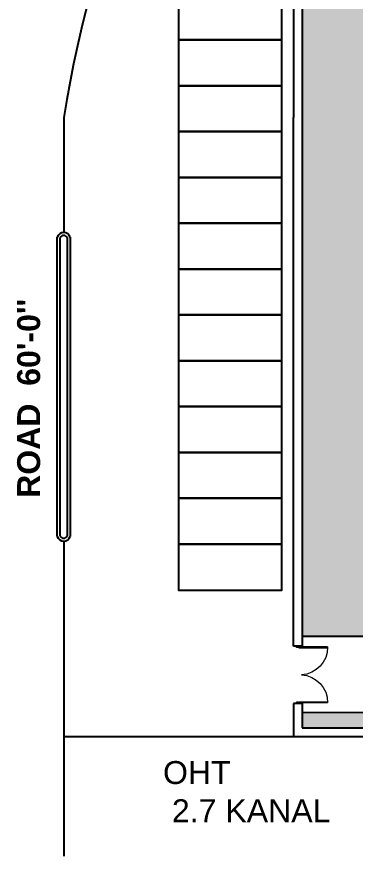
# Model space of a CAD drawing. Header units: inches. Extents: x -6210 to 141093, y -2740 to 21225.
# Drawn here: x 56360 to 57068, y 5282 to 7041 of the extents above; entities that cross this region are included whole.
import ezdxf

# ---------------------------------------------------------------- set-up
doc = ezdxf.new("R2010")
doc.units = ezdxf.units.IN
doc.header["$LTSCALE"] = 100
doc.header["$MEASUREMENT"] = 0
for name, color, linetype in [('1text', 6, 'Continuous'), ('boundary wall', 37, 'Continuous'), ('car area', 53, 'Continuous'), ('grass', 73, 'Continuous'), ('pavement', 31, 'Continuous'), ('road', 253, 'Continuous'), ('walls', 1, 'Continuous')]:
    doc.layers.add(name, color=color, linetype=linetype)
doc.layers.add('DOOR', color=11, linetype='Continuous', lineweight=5)
doc.styles.get("Standard").update_dxf_attribs({"font": 'arial.ttf', "height": 4})
pattern_1 = [(180, (67811.482, -67034.777), (-21.2132034, -21.2132034), [5.625, -36.801407]), (135, (67811.482, -67034.777), (-21.213203, -21.213203), [5.625, -24.375]), (225, (67811.482, -67034.777), (21.213203, -21.213203), [5.625, -24.375])]

# ---------------------------------------------------------------- blocks, each defined once
blk = doc.blocks.new('D')
at = {"layer": 'DOOR'}
for p, q in [((73476.8, 10997.4), (73476.8, 10955.3)), ((73478, 10955.3), (73478, 10997.4)), ((73557.4, 10955.3), (73557.4, 10997.4)), ((73558.5, 10997.4), (73558.5, 10955.3)), ((73475.7, 10955.4), (73476.8, 10955.4)), ((73475.7, 10952), (73475.7, 10955.4)), ((73476.8, 10955.4), (73476.8, 10954.2)), ((73476.8, 10955.3), (73478, 10955.3)), ((73476.8, 10954.2), (73477.4, 10954.2)), ((73477.4, 10954.2), (73477.4, 10952)), ((73558.5, 10955.3), (73557.4, 10955.3)), ((73557.9, 10954.2), (73557.9, 10952)), ((73558.5, 10954.2), (73557.9, 10954.2)), ((73559.7, 10955.4), (73558.5, 10955.4)), ((73558.5, 10955.4), (73558.5, 10954.2)), ((73559.7, 10952), (73559.7, 10955.4)), ((73477.4, 10952), (73475.7, 10952)), ((73557.9, 10952), (73559.7, 10952))]:
    blk.add_line(p, q, dxfattribs=at)
for centre, start, end in [((73477.4, 10957.1), 2.7057, 90.8209), ((73557.9, 10957.1), 89.1791, 177.2943)]:
    blk.add_arc(centre, 40.3, start, end, dxfattribs=at)

msp = doc.modelspace()

# ---------------------------------------------------------------- hatches: boundary and pattern name
at = {"layer": 'grass'}
h = msp.add_hatch(dxfattribs=at)
h.set_pattern_fill('GRASS', color=256, scale=30, angle=90)
h.set_pattern_definition(pattern_1)
h.paths.add_polyline_path([(56956.42769, 7495.10091), (56956.42769, 6811.39278), (56956.42769, 5743.65646), (57226.92788, 5743.65646), (57226.92788, 6033.0032), (57297.86493, 6033.34731), (57210.67666, 6547.13221), (57208.01324, 6562.82721), (57200.08576, 6561.48193, -0.2722592515), (57104.94139, 6609.19047, -0.2727175664), (57177.6099, 6685.46918), (57186.93267, 6687.05124), (57088.05476, 7269.72109), (57304.50641, 7306.4525), (57272.49315, 7495.10091)])
h = msp.add_hatch(dxfattribs=at)
h.set_pattern_fill('GRASS', color=256, scale=30, angle=90)
h.set_pattern_definition(pattern_1)
h.paths.add_polyline_path([(59260.42769, 5551.39278), (59260.42769, 5594.81984), (58726.50705, 5594.81984, -0.3417611618), (58595.7953, 5687.06117), (58595.7953, 5862.78309, 0.4105799549), (58513.29134, 5911.021), (58208.2006, 5859.24771, 0.166212942), (58172.31898, 5826.31609), (58172.31898, 5765.72101, -0.212358615), (58138.54093, 5728.75391), (57729.0114, 5659.25757), (57722.98838, 5694.75015), (57416.86487, 5642.8016), (57286.71028, 5584.19995), (56956.42769, 5583.59725), (56956.42769, 5551.39278)])

# ---------------------------------------------------------------- linework, layer by layer
at = {"layer": 'boundary wall'}
for p, q in [((56938.42769, 7522.39242), (56938.42769, 6829.39278)), ((56956.42769, 7522.39242), (56956.42769, 6811.39278)), ((56938.42769, 5722.39278), (56938.42769, 6829.39278)), ((56956.42769, 6811.39278), (56956.42769, 5722.39278)), ((56956.42769, 5722.39278), (56938.42769, 5722.39278)), ((56938.42769, 5602.39278), (56938.42769, 5533.39278)), ((56956.42769, 5602.39278), (56938.42769, 5602.39278)), ((56956.42769, 5602.39278), (56956.42769, 5551.39278)), ((56956.42769, 5551.39278), (59260.42769, 5551.39278)), ((56458.42769, 5533.39278), (59698.42769, 5533.39278))]:
    msp.add_line(p, q, dxfattribs=at)
at = {"layer": 'car area'}
for points in [[(56914.12044, 7088.01118), (56698.12044, 7088.01118), (56698.12044, 6992.01118), (56914.12044, 6992.01118)], [(56914.12044, 6992.01118), (56698.12044, 6992.01118), (56698.12044, 6896.01118), (56914.12044, 6896.01118)], [(56914.12044, 6896.01118), (56698.12044, 6896.01118), (56698.12044, 6800.01118), (56914.12044, 6800.01118)], [(56914.12044, 6800.01118), (56698.12044, 6800.01118), (56698.12044, 6704.01118), (56914.12044, 6704.01118)], [(56914.12044, 6704.01118), (56698.12044, 6704.01118), (56698.12044, 6608.01118), (56914.12044, 6608.01118)], [(56914.12044, 6608.01118), (56698.12044, 6608.01118), (56698.12044, 6512.01118), (56914.12044, 6512.01118)], [(56914.12044, 6512.01118), (56698.12044, 6512.01118), (56698.12044, 6416.01118), (56914.12044, 6416.01118)], [(56914.12044, 6416.01118), (56698.12044, 6416.01118), (56698.12044, 6320.01118), (56914.12044, 6320.01118)], [(56914.12044, 6320.01118), (56698.12044, 6320.01118), (56698.12044, 6224.01118), (56914.12044, 6224.01118)], [(56914.12044, 6224.01118), (56698.12044, 6224.01118), (56698.12044, 6128.01118), (56914.12044, 6128.01118)], [(56914.12044, 6128.01118), (56698.12044, 6128.01118), (56698.12044, 6032.01118), (56914.12044, 6032.01118)], [(56914.12044, 6032.01118), (56698.12044, 6032.01118), (56698.12044, 5936.01118), (56914.12044, 5936.01118)], [(56914.12044, 5936.01118), (56698.12044, 5936.01118), (56698.12044, 5840.01118), (56914.12044, 5840.01118)]]:
    msp.add_lwpolyline(points, close=True, dxfattribs=at)
at = {"layer": 'pavement'}
for p, q in [((56956.42769, 5743.65646), (57226.92788, 5743.65646)), ((56956.42769, 5583.59725), (57286.71028, 5584.19995))]:
    msp.add_line(p, q, dxfattribs=at)
for points in [[(56444.4919, 5952.2767), (56444.4919, 6578.66045)], [(56450.4919, 5953.27247), (56450.4919, 6577.66468)], [(56465.1534, 6577.66468), (56465.1534, 5953.27247)], [(56471.1534, 6578.66045), (56471.1534, 5952.2767)]]:
    msp.add_lwpolyline(points, dxfattribs=at)
for centre, radius, start, end in [((56457.82265, 6574.71025), 13.9037, 16.50571945, 163.49428055), ((56457.82265, 6574.71025), 7.9037, 21.95031567, 158.04968433), ((56457.82265, 5956.22689), 13.9037, 196.50571945, 343.49428055), ((56457.82265, 5956.22689), 7.9037, 201.95031567, 338.04968433)]:
    msp.add_arc(centre, radius, start, end, dxfattribs=at)
at = {"layer": 'road'}
for p, q in [((56458.42769, 6829.39278), (56458.42769, 6588.60078)), ((56458.42769, 5942.33636), (56458.42769, 5533.39278)), ((56458.42769, 5533.39278), (56458.42769, 5282.47987))]:
    msp.add_line(p, q, dxfattribs=at)
msp.add_arc((58800.25094, 6467.55658), 2369.61211, 141.78620927, 171.21665938, dxfattribs=at)

# ---------------------------------------------------------------- block references
at = {"layer": 'walls', "xscale": -1.428571427822682, "yscale": 1.428571427822682, "zscale": 1.428571427822682, "rotation": 270}
msp.add_blockref('D', (41299.32598, -99362.85111), dxfattribs=at)

# ---------------------------------------------------------------- texts
at = {"layer": '1text', "insert": (56360.47314, 6033.06232), "char_height": 48, "attachment_point": 1, "rotation": 90}
msp.add_mtext_dynamic_manual_height_columns("{\\fArial|b1|i0|c0|p34;ROAD  60'-0''}", width=559.0179936, gutter_width=240, heights=[0], dxfattribs=at)
at = {"layer": 'pavement', "insert": (56665.55234, 5481.72296), "char_height": 48, "attachment_point": 1}
msp.add_mtext_dynamic_manual_height_columns('OHT\\P 2.7 KANAL', width=628.0891877, gutter_width=240, heights=[0], dxfattribs=at)

doc.saveas('drawing.dxf')
